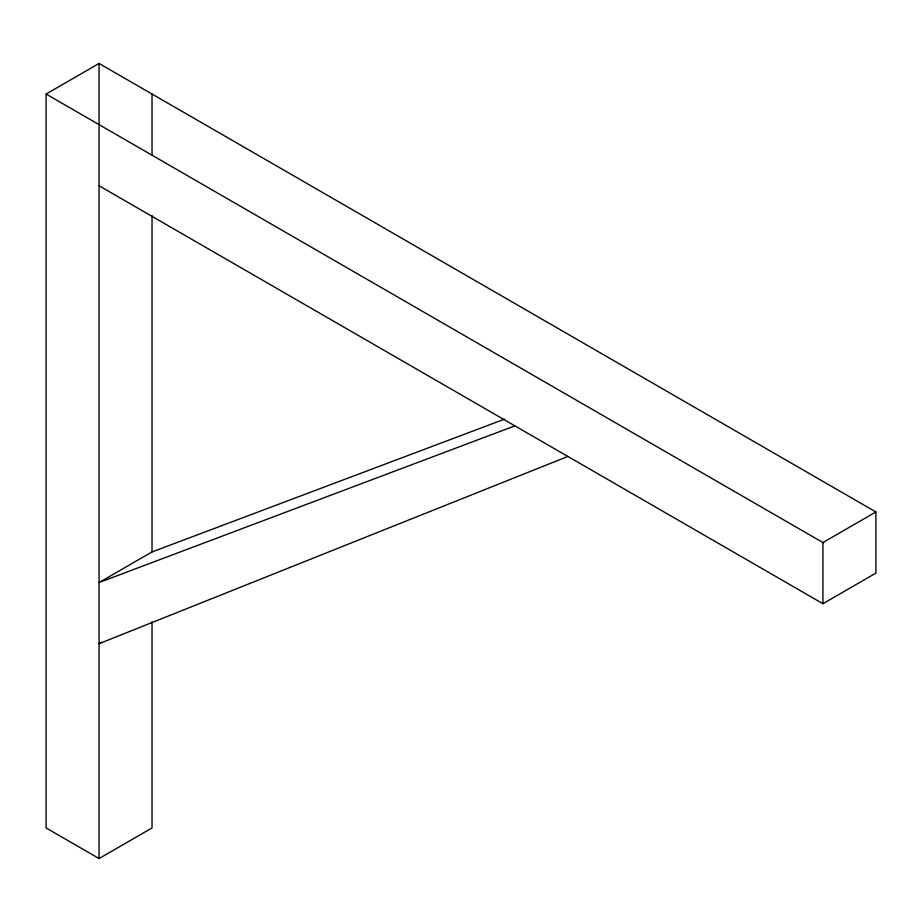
<?xml version="1.0" encoding="UTF-8"?>
<svg xmlns="http://www.w3.org/2000/svg" width="922" height="922" viewBox="0 0 922 922"><rect width="100%" height="100%" fill="white"/><g stroke="black" fill="none" stroke-linecap="round" stroke-linejoin="round"><path stroke-width="1.38" d="M152.026 621.705L152.026 827.956L99.069 858.543L46.1 827.956L46.1 94.044L99.069 63.457L875.9 511.964L875.9 573.115L822.931 603.703L99.069 185.783M504.611 419.107L152.026 551.944L99.069 582.531L514.891 425.86M101.535 642.265L99.069 643.694L567.86 456.436M875.9 511.964L822.931 542.539L822.931 603.703M46.1 94.044L823.646 542.954M152.026 94.044L152.026 155.196M152.026 215.575L152.026 551.944M99.069 63.457L99.069 858.543"/></g></svg>
